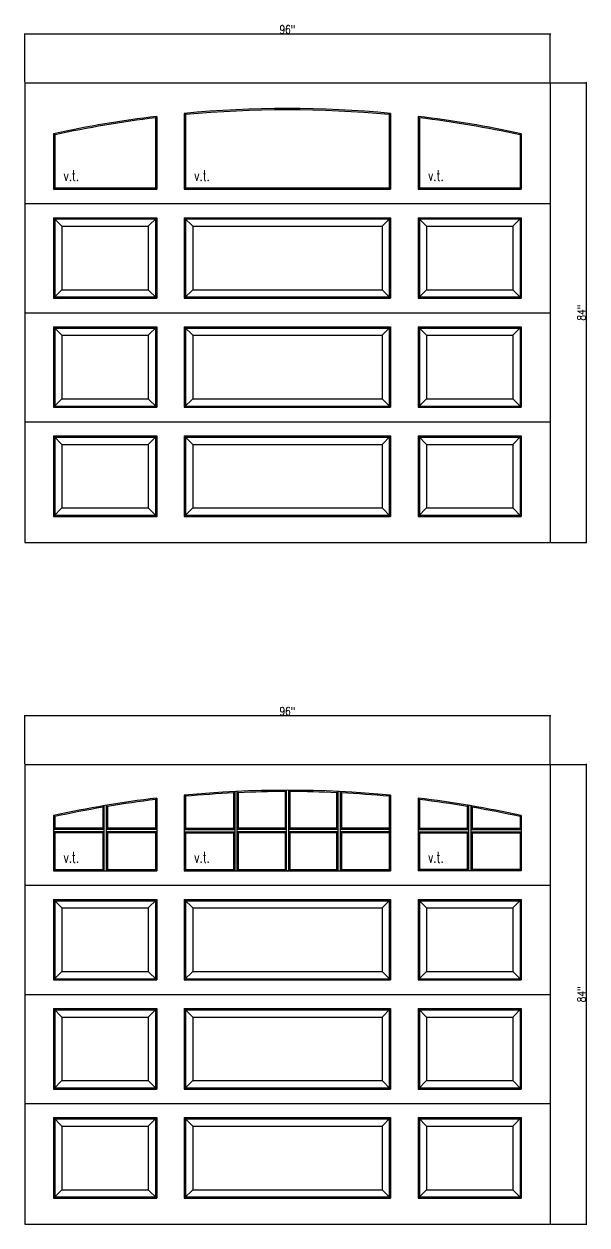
# Model space of a CAD drawing. Header units: inches. Extents: x 1985 to 11287, y 379 to 3234.
# Drawn here: x 8906.3 to 9009.1, y 2476.2 to 2695.7 of the extents above; entities that cross this region are included whole.
import ezdxf

# ---------------------------------------------------------------- set-up
doc = ezdxf.new("R2010")
doc.units = ezdxf.units.IN
doc.header["$MEASUREMENT"] = 0
doc.layers.get('0').update_dxf_attribs({"linetype": 'CONTINUOUS'})
doc.layers.get('Defpoints').update_dxf_attribs({"linetype": 'CONTINUOUS'})
doc.layers.add('COTE1-1 99', color=7, linetype='CONTINUOUS')
doc.layers.add('elevation 99', color=7, linetype='CONTINUOUS')
doc.styles.get("Standard").update_dxf_attribs({"font": 'txt.shx', "width": 0.8})
doc.dimstyles.new('Elevation', dxfattribs={"dimscale": 2, "dimtxt": 0.75, "dimasz": 0.0625, "dimexe": 0.0625, "dimexo": 0.0625, "dimgap": 0.0625, "dimtad": 1, "dimdec": 5, "dimzin": 0, "dimdsep": 46, "dimlunit": 5, "dimtxsty": 'Standard', "dimblk1": 'OBLIQUE', "dimblk2": 'OBLIQUE', "dimsah": 1, "dimcen": 2, "dimdle": 0.0625, "dimclrd": 1, "dimclre": 1, "dimadec": 1, "dimazin": 0, "dimtfac": 0.375, "dimtdec": 5, "dimtmove": 0, "dimatfit": 3, "dimldrblk": 'OBLIQUE', "dimfxl": 1, "dimfrac": 2, "dimtolj": 1, "dimtzin": 0, "dimarcsym": 0})

# ---------------------------------------------------------------- blocks, each defined once
blk = doc.blocks.new('_OBLIQUE')
at = {"color": 0, "linetype": 'ByBlock'}
blk.add_line((-0.5, -0.5), (0.5, 0.5), dxfattribs=at)
blk = doc.blocks.new('*D36')
at = {"layer": 'COTE1-1 99', "color": 1, "lineweight": -2, "transparency": 16777216}
for p, q in [((9002.51, 2693.81), (8906.26, 2693.81)), ((8906.38, 2685.05), (8906.38, 2693.93)), ((9002.38, 2685.05), (9002.38, 2693.93))]:
    blk.add_line(p, q, dxfattribs=at)
at = {"layer": 'Defpoints', "color": 0, "transparency": 16777216}
for p in [(8906.38, 2693.81), (8906.38, 2684.93), (9002.38, 2684.93)]:
    blk.add_point(p, dxfattribs=at)
at = {"layer": 'COTE1-1 99', "color": 1, "lineweight": -2, "transparency": 16777216, "xscale": 0.125, "yscale": 0.125, "zscale": 0.125, "rotation": 180}
blk.add_blockref('_OBLIQUE', (8906.38, 2693.81), dxfattribs=at)
at = {"layer": 'COTE1-1 99', "color": 1, "lineweight": -2, "transparency": 16777216, "xscale": 0.125, "yscale": 0.125, "zscale": 0.125}
blk.add_blockref('_OBLIQUE', (9002.38, 2693.81), dxfattribs=at)
at = {"layer": 'COTE1-1 99', "color": 0, "transparency": 16777216, "insert": (8954.38, 2694.68), "char_height": 1.5, "attachment_point": 5}
blk.add_mtext('\\A1;96"', dxfattribs=at)
blk = doc.blocks.new('*D37')
at = {"layer": 'COTE1-1 99', "color": 1, "lineweight": -2, "transparency": 16777216}
for p, q in [((9002.51, 2569.25), (8906.26, 2569.25)), ((8906.38, 2560.49), (8906.38, 2569.37)), ((9002.38, 2560.49), (9002.38, 2569.37))]:
    blk.add_line(p, q, dxfattribs=at)
at = {"layer": 'Defpoints', "color": 0, "transparency": 16777216}
for p in [(8906.38, 2569.25), (8906.38, 2560.37), (9002.38, 2560.37)]:
    blk.add_point(p, dxfattribs=at)
at = {"layer": 'COTE1-1 99', "color": 1, "lineweight": -2, "transparency": 16777216, "xscale": 0.125, "yscale": 0.125, "zscale": 0.125, "rotation": 180}
blk.add_blockref('_OBLIQUE', (8906.38, 2569.25), dxfattribs=at)
at = {"layer": 'COTE1-1 99', "color": 1, "lineweight": -2, "transparency": 16777216, "xscale": 0.125, "yscale": 0.125, "zscale": 0.125}
blk.add_blockref('_OBLIQUE', (9002.38, 2569.25), dxfattribs=at)
at = {"layer": 'COTE1-1 99', "color": 0, "transparency": 16777216, "insert": (8954.38, 2570.12), "char_height": 1.5, "attachment_point": 5}
blk.add_mtext('\\A1;96"', dxfattribs=at)
blk = doc.blocks.new('*D39')
at = {"layer": 'COTE1-1 99', "color": 1, "lineweight": -2, "transparency": 16777216}
for p, q in [((9002.51, 2684.93), (9009.12, 2684.93)), ((9008.99, 2685.05), (9008.99, 2600.8)), ((9002.51, 2600.93), (9009.12, 2600.93))]:
    blk.add_line(p, q, dxfattribs=at)
at = {"layer": 'Defpoints', "color": 0, "transparency": 16777216}
for p in [(9002.38, 2684.93), (9002.38, 2600.93), (9008.99, 2600.93)]:
    blk.add_point(p, dxfattribs=at)
at = {"layer": 'COTE1-1 99', "color": 1, "lineweight": -2, "transparency": 16777216, "xscale": 0.125, "yscale": 0.125, "zscale": 0.125}
for p, rotation in [((9008.99, 2684.93), 90), ((9008.99, 2600.93), 270)]:
    blk.add_blockref('_OBLIQUE', p, dxfattribs=dict(at, rotation=rotation))
at = {"layer": 'COTE1-1 99', "color": 0, "transparency": 16777216, "insert": (9008.12, 2642.93), "char_height": 1.5, "attachment_point": 5, "rotation": 90}
blk.add_mtext('\\A1;84"', dxfattribs=at)
blk = doc.blocks.new('*D40')
at = {"layer": 'COTE1-1 99', "color": 1, "lineweight": -2, "transparency": 16777216}
for p, q in [((9002.51, 2560.37), (9009.12, 2560.37)), ((9008.99, 2560.49), (9008.99, 2476.24)), ((9002.51, 2476.37), (9009.12, 2476.37))]:
    blk.add_line(p, q, dxfattribs=at)
at = {"layer": 'Defpoints', "color": 0, "transparency": 16777216}
for p in [(9002.38, 2560.37), (9002.38, 2476.37), (9008.99, 2476.37)]:
    blk.add_point(p, dxfattribs=at)
at = {"layer": 'COTE1-1 99', "color": 1, "lineweight": -2, "transparency": 16777216, "xscale": 0.125, "yscale": 0.125, "zscale": 0.125}
for p, rotation in [((9008.99, 2560.37), 90), ((9008.99, 2476.37), 270)]:
    blk.add_blockref('_OBLIQUE', p, dxfattribs=dict(at, rotation=rotation))
at = {"layer": 'COTE1-1 99', "color": 0, "transparency": 16777216, "insert": (9008.12, 2518.37), "char_height": 1.5, "attachment_point": 5, "rotation": 90}
blk.add_mtext('\\A1;84"', dxfattribs=at)

msp = doc.modelspace()

# ---------------------------------------------------------------- linework, layer by layer
at = {"layer": 'elevation 99'}
for p, q in [((8906.380675, 2684.928909), (9002.380675, 2684.928909)), ((8906.380675, 2684.928909), (8906.380675, 2600.928909)), ((8911.880675, 2684.928909), (8951.630675, 2684.928909)), ((8957.130675, 2684.928909), (8996.880675, 2684.928909)), ((9002.380675, 2684.928909), (9002.380675, 2600.928909)), ((8935.531075, 2679.33525), (8935.531075, 2665.508409)), ((8935.764075, 2679.12249), (8935.531075, 2679.33525)), ((8972.997275, 2679.12249), (8973.230275, 2679.33525)), ((8973.230275, 2679.33525), (8973.230275, 2665.508409)), ((8930.264075, 2678.531122), (8930.497075, 2678.79495)), ((8930.264075, 2678.532109), (8930.264075, 2665.741409)), ((8930.497075, 2678.79495), (8930.497075, 2665.508409)), ((8935.764075, 2679.12313), (8935.764075, 2665.741409)), ((8972.997275, 2679.12313), (8972.997275, 2665.741409)), ((8978.264275, 2678.79495), (8978.264275, 2665.508409)), ((8978.264275, 2678.79495), (8978.497275, 2678.531122)), ((8978.497275, 2678.532109), (8978.497275, 2665.741409)), ((8911.647675, 2675.611359), (8911.647675, 2665.508409)), ((8911.647675, 2675.611359), (8911.880675, 2675.423162)), ((8911.880675, 2675.423162), (8911.880675, 2665.741409)), ((8996.880675, 2675.423162), (8997.113675, 2675.611359)), ((8996.880675, 2675.423673), (8996.880675, 2665.741409)), ((8997.113675, 2675.611359), (8997.113675, 2665.508409)), ((8911.647675, 2665.508409), (8911.880675, 2665.741409)), ((8911.647675, 2665.508409), (8930.497075, 2665.508409)), ((8911.880675, 2665.741409), (8930.264075, 2665.741409)), ((8930.497075, 2665.508409), (8930.264075, 2665.741409)), ((8935.531075, 2665.508409), (8935.764075, 2665.741409)), ((8935.531075, 2665.508409), (8973.230275, 2665.508409)), ((8935.764075, 2665.741409), (8972.997275, 2665.741409)), ((8973.230275, 2665.508409), (8972.997275, 2665.741409)), ((8978.264275, 2665.508409), (8978.497275, 2665.741409)), ((8978.264275, 2665.508409), (8997.113675, 2665.508409)), ((8978.497275, 2665.741409), (8996.880675, 2665.741409)), ((8997.113675, 2665.508409), (8996.880675, 2665.741409)), ((8906.380675, 2662.866409), (9002.380675, 2662.866409)), ((8911.647675, 2660.286909), (8930.497075, 2660.286909)), ((8911.647675, 2660.286909), (8913.193175, 2658.741409)), ((8911.647675, 2660.286909), (8911.647675, 2645.570859)), ((8911.880675, 2660.053909), (8930.264075, 2660.053909)), ((8911.880675, 2660.053909), (8911.880675, 2645.803859)), ((8930.497075, 2660.286909), (8928.951575, 2658.741409)), ((8930.264075, 2660.053909), (8930.264075, 2645.803859)), ((8930.497075, 2660.286909), (8930.497075, 2645.570859)), ((8935.531075, 2660.286909), (8973.230275, 2660.286909)), ((8935.531075, 2660.286909), (8935.531075, 2645.570859)), ((8935.531075, 2660.286909), (8937.076575, 2658.741409)), ((8935.764075, 2660.053909), (8972.997275, 2660.053909)), ((8935.764075, 2660.053909), (8935.764075, 2645.803859)), ((8973.230275, 2660.286909), (8971.684775, 2658.741409)), ((8972.997275, 2660.053909), (8972.997275, 2645.803859)), ((8973.230275, 2660.286909), (8973.230275, 2645.570859)), ((8978.264275, 2660.286909), (8997.113675, 2660.286909)), ((8978.264275, 2660.286909), (8979.809775, 2658.741409)), ((8978.264275, 2660.286909), (8978.264275, 2645.570859)), ((8978.497275, 2660.053909), (8996.880675, 2660.053909)), ((8978.497275, 2660.053909), (8978.497275, 2645.803859)), ((8997.113675, 2660.286909), (8995.568175, 2658.741409)), ((8996.880675, 2660.053909), (8996.880675, 2645.803859)), ((8997.113675, 2660.286909), (8997.113675, 2645.570859)), ((8913.193175, 2658.741409), (8928.951575, 2658.741409)), ((8913.193175, 2658.741409), (8913.193175, 2647.116359)), ((8928.951575, 2658.741409), (8928.951575, 2647.116359)), ((8937.076575, 2658.741409), (8971.684775, 2658.741409)), ((8937.076575, 2658.741409), (8937.076575, 2647.116359)), ((8971.684775, 2658.741409), (8971.684775, 2647.116359)), ((8979.809775, 2658.741409), (8995.568175, 2658.741409)), ((8979.809775, 2658.741409), (8979.809775, 2647.116359)), ((8995.568175, 2658.741409), (8995.568175, 2647.116359)), ((8911.647675, 2645.570859), (8913.193175, 2647.116359)), ((8913.193175, 2647.116359), (8928.951575, 2647.116359)), ((8930.497075, 2645.570859), (8928.951575, 2647.116359)), ((8935.531075, 2645.570859), (8937.076575, 2647.116359)), ((8937.076575, 2647.116359), (8971.684775, 2647.116359)), ((8973.230275, 2645.570859), (8971.684775, 2647.116359)), ((8978.264275, 2645.570859), (8979.809775, 2647.116359)), ((8979.809775, 2647.116359), (8995.568175, 2647.116359)), ((8997.113675, 2645.570859), (8995.568175, 2647.116359)), ((8911.647675, 2645.570859), (8930.497075, 2645.570859)), ((8911.880675, 2645.803859), (8930.264075, 2645.803859)), ((8935.531075, 2645.570859), (8973.230275, 2645.570859)), ((8935.764075, 2645.803859), (8972.997275, 2645.803859)), ((8978.264275, 2645.570859), (8997.113675, 2645.570859)), ((8978.497275, 2645.803859), (8996.880675, 2645.803859)), ((8906.380675, 2642.928909), (9002.380675, 2642.928909)), ((8911.647675, 2640.349409), (8930.497075, 2640.349409)), ((8911.647675, 2640.349409), (8911.647675, 2625.633359)), ((8911.647675, 2640.349409), (8913.193175, 2638.803909)), ((8911.880675, 2640.116409), (8930.264075, 2640.116409)), ((8911.880675, 2640.116409), (8911.880675, 2625.866359)), ((8930.497075, 2640.349409), (8928.951575, 2638.803909)), ((8930.264075, 2640.116409), (8930.264075, 2625.866359)), ((8930.497075, 2640.349409), (8930.497075, 2625.633359)), ((8935.531075, 2640.349409), (8935.531075, 2625.633359)), ((8935.531075, 2640.349409), (8973.230275, 2640.349409)), ((8935.531075, 2640.349409), (8937.076575, 2638.803909)), ((8935.764075, 2640.116409), (8935.764075, 2625.866359)), ((8935.764075, 2640.116409), (8972.997275, 2640.116409)), ((8973.230275, 2640.349409), (8971.684775, 2638.803909)), ((8972.997275, 2640.116409), (8972.997275, 2625.866359)), ((8973.230275, 2640.349409), (8973.230275, 2625.633359)), ((8978.264275, 2640.349409), (8978.264275, 2625.633359)), ((8978.264275, 2640.349409), (8997.113675, 2640.349409)), ((8978.264275, 2640.349409), (8979.809775, 2638.803909)), ((8978.497275, 2640.116409), (8978.497275, 2625.866359)), ((8978.497275, 2640.116409), (8996.880675, 2640.116409)), ((8997.113675, 2640.349409), (8995.568175, 2638.803909)), ((8996.880675, 2640.116409), (8996.880675, 2625.866359)), ((8997.113675, 2640.349409), (8997.113675, 2625.633359)), ((8913.193175, 2638.803909), (8928.951575, 2638.803909)), ((8913.193175, 2638.803909), (8913.193175, 2627.178859)), ((8928.951575, 2638.803909), (8928.951575, 2627.178859)), ((8937.076575, 2638.803909), (8937.076575, 2627.178859)), ((8937.076575, 2638.803909), (8971.684775, 2638.803909)), ((8971.684775, 2638.803909), (8971.684775, 2627.178859)), ((8979.809775, 2638.803909), (8979.809775, 2627.178859)), ((8979.809775, 2638.803909), (8995.568175, 2638.803909)), ((8995.568175, 2638.803909), (8995.568175, 2627.178859)), ((8911.647675, 2625.633359), (8913.193175, 2627.178859)), ((8913.193175, 2627.178859), (8928.951575, 2627.178859)), ((8930.497075, 2625.633359), (8928.951575, 2627.178859)), ((8935.531075, 2625.633359), (8937.076575, 2627.178859)), ((8937.076575, 2627.178859), (8971.684775, 2627.178859)), ((8973.230275, 2625.633359), (8971.684775, 2627.178859)), ((8978.264275, 2625.633359), (8979.809775, 2627.178859)), ((8979.809775, 2627.178859), (8995.568175, 2627.178859)), ((8997.113675, 2625.633359), (8995.568175, 2627.178859)), ((8911.647675, 2625.633359), (8930.497075, 2625.633359)), ((8911.880675, 2625.866359), (8930.264075, 2625.866359)), ((8935.531075, 2625.633359), (8973.230275, 2625.633359)), ((8935.764075, 2625.866359), (8972.997275, 2625.866359)), ((8978.264275, 2625.633359), (8997.113675, 2625.633359)), ((8978.497275, 2625.866359), (8996.880675, 2625.866359)), ((8906.380675, 2622.991409), (9002.380675, 2622.991409)), ((8911.647675, 2620.411959), (8930.497075, 2620.411959)), ((8911.647675, 2620.411959), (8911.647675, 2605.695909)), ((8911.647675, 2620.411959), (8913.193175, 2618.866459)), ((8911.880675, 2620.178959), (8930.264075, 2620.178959)), ((8911.880675, 2620.178959), (8911.880675, 2605.928909)), ((8930.497075, 2620.411959), (8928.951575, 2618.866459)), ((8930.264075, 2620.178959), (8930.264075, 2605.928909)), ((8930.497075, 2620.411959), (8930.497075, 2605.695909)), ((8935.531075, 2620.411959), (8973.230275, 2620.411959)), ((8935.531075, 2620.411959), (8935.531075, 2605.695909)), ((8935.531075, 2620.411959), (8937.076575, 2618.866459)), ((8935.764075, 2620.178959), (8972.997275, 2620.178959)), ((8935.764075, 2620.178959), (8935.764075, 2605.928909)), ((8973.230275, 2620.411959), (8971.684775, 2618.866459)), ((8972.997275, 2620.178959), (8972.997275, 2605.928909)), ((8973.230275, 2620.411959), (8973.230275, 2605.695909)), ((8978.264275, 2620.411959), (8978.264275, 2605.695909)), ((8978.264275, 2620.411959), (8997.113675, 2620.411959)), ((8978.264275, 2620.411959), (8979.809775, 2618.866459)), ((8978.497275, 2620.178959), (8978.497275, 2605.928909)), ((8978.497275, 2620.178959), (8996.880675, 2620.178959)), ((8997.113675, 2620.411959), (8995.568175, 2618.866459)), ((8996.880675, 2620.178959), (8996.880675, 2605.928909)), ((8997.113675, 2620.411959), (8997.113675, 2605.695909)), ((8913.193175, 2618.866459), (8928.951575, 2618.866459)), ((8913.193175, 2618.866459), (8913.193175, 2607.241409)), ((8928.951575, 2618.866459), (8928.951575, 2607.241409)), ((8937.076575, 2618.866459), (8971.684775, 2618.866459)), ((8937.076575, 2618.866459), (8937.076575, 2607.241409)), ((8971.684775, 2618.866459), (8971.684775, 2607.241409)), ((8979.809775, 2618.866459), (8979.809775, 2607.241409)), ((8979.809775, 2618.866459), (8995.568175, 2618.866459)), ((8995.568175, 2618.866459), (8995.568175, 2607.241409)), ((8911.647675, 2605.695909), (8913.193175, 2607.241409)), ((8913.193175, 2607.241409), (8928.951575, 2607.241409)), ((8930.497075, 2605.695909), (8928.951575, 2607.241409)), ((8935.531075, 2605.695909), (8937.076575, 2607.241409)), ((8937.076575, 2607.241409), (8971.684775, 2607.241409)), ((8973.230275, 2605.695909), (8971.684775, 2607.241409)), ((8978.264275, 2605.695909), (8979.809775, 2607.241409)), ((8979.809775, 2607.241409), (8995.568175, 2607.241409)), ((8997.113675, 2605.695909), (8995.568175, 2607.241409)), ((8911.647675, 2605.695909), (8930.497075, 2605.695909)), ((8911.880675, 2605.928909), (8930.264075, 2605.928909)), ((8935.531075, 2605.695909), (8973.230275, 2605.695909)), ((8935.764075, 2605.928909), (8972.997275, 2605.928909)), ((8978.264275, 2605.695909), (8997.113675, 2605.695909)), ((8978.497275, 2605.928909), (8996.880675, 2605.928909)), ((8906.380675, 2600.928909), (9002.380675, 2600.928909)), ((8906.380675, 2560.366389), (9002.380675, 2560.366389)), ((8906.380675, 2560.366389), (8906.380675, 2476.366389)), ((8911.880675, 2560.366389), (8951.630675, 2560.366389)), ((8957.130675, 2560.366389), (8996.880675, 2560.366389)), ((9002.380675, 2560.366389), (9002.380675, 2476.366389)), ((8930.264075, 2553.968601), (8930.497075, 2554.23243)), ((8930.497075, 2554.23243), (8930.497075, 2540.945889)), ((8935.531075, 2554.77273), (8935.531075, 2540.945889)), ((8935.764075, 2554.559969), (8935.531075, 2554.77273)), ((8935.764075, 2554.560609), (8935.764075, 2548.741389)), ((8944.518375, 2555.185628), (8944.751375, 2555.430266)), ((8944.518375, 2555.185628), (8944.518375, 2548.741389)), ((8944.751375, 2555.430266), (8944.751375, 2540.945889)), ((8945.160375, 2555.449539), (8945.160375, 2540.945889)), ((8945.160375, 2555.449539), (8945.393375, 2555.226908)), ((8945.393375, 2555.226908), (8945.393375, 2548.741389)), ((8953.943175, 2555.42846), (8954.176175, 2555.66146)), ((8953.943175, 2555.42846), (8953.943175, 2548.741389)), ((8954.176175, 2555.661834), (8954.176175, 2540.945889)), ((8954.585175, 2555.661834), (8954.585175, 2540.945889)), ((8954.585175, 2555.661834), (8954.818175, 2555.42846)), ((8954.818175, 2555.42846), (8954.818175, 2548.741389)), ((8963.367975, 2555.226908), (8963.600975, 2555.449539)), ((8963.367975, 2555.226908), (8963.367975, 2548.741389)), ((8963.600975, 2555.449539), (8963.600975, 2540.945889)), ((8964.009975, 2555.430266), (8964.009975, 2540.945889)), ((8964.009975, 2555.430266), (8964.242975, 2555.185628)), ((8964.242975, 2555.185628), (8964.242975, 2548.741389)), ((8972.997275, 2554.559969), (8973.230275, 2554.77273)), ((8972.997275, 2554.560609), (8972.997275, 2541.178889)), ((8973.230275, 2554.77273), (8973.230275, 2540.945889)), ((8978.264275, 2554.23243), (8978.264275, 2540.945889)), ((8978.497275, 2553.968601), (8978.264275, 2554.23243)), ((8920.634875, 2552.561435), (8920.867875, 2552.837517)), ((8920.634875, 2552.561435), (8920.634875, 2548.741389)), ((8920.867875, 2552.837517), (8920.867875, 2540.945889)), ((8921.276875, 2552.906514), (8921.276875, 2540.945889)), ((8921.276875, 2552.906514), (8921.509875, 2552.709223)), ((8921.509875, 2552.709223), (8921.509875, 2548.741389)), ((8930.264075, 2553.969589), (8930.264075, 2548.741439)), ((8978.497275, 2553.969589), (8978.497275, 2548.741439)), ((8987.484475, 2552.906514), (8987.251475, 2552.709223)), ((8987.251475, 2552.709223), (8987.251475, 2548.741389)), ((8987.484475, 2552.906514), (8987.484475, 2540.945889)), ((8987.893475, 2552.837517), (8987.893475, 2540.945889)), ((8988.126475, 2552.561435), (8987.893475, 2552.837517)), ((8988.126475, 2552.561435), (8988.126475, 2548.741389)), ((8911.647675, 2551.048838), (8911.647675, 2540.945889)), ((8911.647675, 2551.048838), (8911.880675, 2550.860642)), ((8911.880675, 2550.860642), (8911.880675, 2548.741439)), ((8997.113675, 2551.048838), (8996.880675, 2550.860642)), ((8996.880675, 2550.860642), (8996.880675, 2548.741439)), ((8997.113675, 2551.048838), (8997.113675, 2540.945889)), ((8911.880675, 2548.741439), (8911.647675, 2548.508439)), ((8918.973341, 2548.508389), (8911.647675, 2548.508439)), ((8911.880675, 2547.866439), (8911.647675, 2548.099439)), ((8918.973341, 2548.099389), (8911.647675, 2548.099439)), ((8918.740341, 2548.741389), (8911.880675, 2548.741439)), ((8918.740341, 2547.866389), (8911.880675, 2547.866439)), ((8911.880675, 2547.866439), (8911.880675, 2541.178889)), ((8920.867875, 2548.508389), (8917.460175, 2548.508439)), ((8920.867875, 2548.099389), (8917.460175, 2548.099439)), ((8920.634875, 2548.741389), (8918.740341, 2548.741389)), ((8920.634875, 2547.866389), (8918.740341, 2547.866389)), ((8920.867875, 2548.508389), (8920.634875, 2548.741389)), ((8920.634875, 2547.866389), (8920.867875, 2548.099389)), ((8920.634875, 2547.866389), (8920.634875, 2541.178889)), ((8921.276875, 2548.508389), (8921.509875, 2548.741389)), ((8930.497075, 2548.508439), (8921.276875, 2548.508389)), ((8930.497075, 2548.099439), (8921.276875, 2548.099389)), ((8921.509875, 2547.866389), (8921.276875, 2548.099389)), ((8930.264075, 2548.741439), (8921.509875, 2548.741389)), ((8930.264075, 2547.866439), (8921.509875, 2547.866389)), ((8921.509875, 2547.866389), (8921.509875, 2541.178889)), ((8930.497075, 2548.508439), (8930.264075, 2548.741439)), ((8930.264075, 2547.866439), (8930.497075, 2548.099439)), ((8930.264075, 2547.866439), (8930.264075, 2541.178889)), ((8935.764075, 2548.741389), (8935.531075, 2548.508389)), ((8935.531075, 2548.508389), (8944.751375, 2548.508389)), ((8935.531075, 2548.099389), (8944.751375, 2548.099389)), ((8935.531075, 2548.099389), (8935.764075, 2547.866389)), ((8935.764075, 2548.741389), (8944.518375, 2548.741389)), ((8935.764075, 2547.866389), (8935.764075, 2541.178889)), ((8935.764075, 2547.866389), (8944.518375, 2547.866389)), ((8944.751375, 2548.508389), (8944.518375, 2548.741389)), ((8944.518375, 2547.866389), (8944.751375, 2548.099389)), ((8944.518375, 2547.866389), (8944.518375, 2541.178889)), ((8945.393375, 2548.741389), (8945.160375, 2548.508389)), ((8945.160375, 2548.508389), (8945.393375, 2548.741389)), ((8952.281641, 2548.508389), (8945.160375, 2548.508389)), ((8945.393375, 2547.866389), (8945.160375, 2548.099389)), ((8952.281641, 2548.099389), (8945.160375, 2548.099389)), ((8945.393375, 2547.866389), (8945.160375, 2548.099389)), ((8952.048641, 2548.741389), (8945.393375, 2548.741389)), ((8952.048641, 2547.866389), (8945.393375, 2547.866389)), ((8945.393375, 2547.866389), (8945.393375, 2541.178889)), ((8954.176175, 2548.508389), (8951.815641, 2548.508389)), ((8954.176175, 2548.099389), (8951.815641, 2548.099389)), ((8953.943175, 2548.741389), (8952.048641, 2548.741389)), ((8953.943175, 2547.866389), (8952.048641, 2547.866389)), ((8954.176175, 2548.508389), (8953.943175, 2548.741389)), ((8953.943175, 2547.866389), (8954.176175, 2548.099389)), ((8953.943175, 2547.866389), (8953.943175, 2541.178889)), ((8954.585175, 2548.508389), (8954.818175, 2548.741389)), ((8963.600975, 2548.508389), (8954.585175, 2548.508389)), ((8963.600975, 2548.099389), (8954.585175, 2548.099389)), ((8954.818175, 2547.866389), (8954.585175, 2548.099389)), ((8963.367975, 2548.741389), (8954.818175, 2548.741389)), ((8963.367975, 2547.866389), (8954.818175, 2547.866389)), ((8954.818175, 2547.866389), (8954.818175, 2541.178889)), ((8963.600975, 2548.508389), (8963.367975, 2548.741389)), ((8963.367975, 2547.866389), (8963.600975, 2548.099389)), ((8963.367975, 2547.866389), (8963.367975, 2541.178889)), ((8964.009975, 2548.508389), (8964.242975, 2548.741389)), ((8973.230275, 2548.508389), (8964.009975, 2548.508389)), ((8973.230275, 2548.099389), (8964.009975, 2548.099389)), ((8964.242975, 2547.866389), (8964.009975, 2548.099389)), ((8972.997275, 2548.741389), (8964.242975, 2548.741389)), ((8972.997275, 2547.866389), (8964.242975, 2547.866389)), ((8964.242975, 2547.866389), (8964.242975, 2541.178889)), ((8972.997275, 2548.741389), (8973.230275, 2548.508389)), ((8973.230275, 2548.099389), (8972.997275, 2547.866389)), ((8978.264275, 2548.508439), (8978.497275, 2548.741439)), ((8978.264275, 2548.508439), (8987.484475, 2548.508389)), ((8978.264275, 2548.099439), (8987.484475, 2548.099389)), ((8978.497275, 2547.866439), (8978.264275, 2548.099439)), ((8978.497275, 2548.741439), (8987.251475, 2548.741389)), ((8978.497275, 2547.866439), (8987.251475, 2547.866389)), ((8978.497275, 2547.866439), (8978.497275, 2541.178889)), ((8987.484475, 2548.508389), (8987.251475, 2548.741389)), ((8987.251475, 2547.866389), (8987.484475, 2548.099389)), ((8987.251475, 2547.866389), (8987.251475, 2541.178889)), ((8987.893475, 2548.508389), (8988.126475, 2548.741389)), ((8987.893475, 2548.508389), (8991.301175, 2548.508439)), ((8987.893475, 2548.099389), (8991.301175, 2548.099439)), ((8988.126475, 2547.866389), (8987.893475, 2548.099389)), ((8988.126475, 2548.741389), (8990.021008, 2548.741389)), ((8988.126475, 2547.866389), (8990.021008, 2547.866389)), ((8988.126475, 2547.866389), (8988.126475, 2541.178889)), ((8989.788008, 2548.508389), (8997.113675, 2548.508439)), ((8989.788008, 2548.099389), (8997.113675, 2548.099439)), ((8990.021008, 2548.741389), (8996.880675, 2548.741439)), ((8990.021008, 2547.866389), (8996.880675, 2547.866439)), ((8996.880675, 2548.741439), (8997.113675, 2548.508439)), ((8996.880675, 2547.866439), (8997.113675, 2548.099439)), ((8996.880675, 2547.866439), (8996.880675, 2541.178889)), ((8911.647675, 2540.945889), (8911.880675, 2541.178889)), ((8911.880675, 2541.178889), (8920.634875, 2541.178889)), ((8920.634875, 2541.178889), (8920.867875, 2540.945889)), ((8921.509875, 2541.178889), (8921.276875, 2540.945889)), ((8921.509875, 2541.178889), (8930.264075, 2541.178889)), ((8930.497075, 2540.945889), (8930.264075, 2541.178889)), ((8935.531075, 2540.945889), (8935.764075, 2541.178889)), ((8935.764075, 2541.178889), (8944.518375, 2541.178889)), ((8944.518375, 2541.178889), (8944.751375, 2540.945889)), ((8945.393375, 2541.178889), (8945.160375, 2540.945889)), ((8945.393375, 2541.178889), (8953.943175, 2541.178889)), ((8953.943175, 2541.178889), (8954.176175, 2540.945889)), ((8954.818175, 2541.178889), (8954.585175, 2540.945889)), ((8954.818175, 2541.178889), (8963.367975, 2541.178889)), ((8963.367975, 2541.178889), (8963.600975, 2540.945889)), ((8964.242975, 2541.178889), (8964.009975, 2540.945889)), ((8964.242975, 2541.178889), (8972.997275, 2541.178889)), ((8973.230275, 2540.945889), (8972.997275, 2541.178889)), ((8978.264275, 2540.945889), (8978.497275, 2541.178889)), ((8987.251475, 2541.178889), (8978.497275, 2541.178889)), ((8987.251475, 2541.178889), (8987.484475, 2540.945889)), ((8988.126475, 2541.178889), (8987.893475, 2540.945889)), ((8996.880675, 2541.178889), (8988.126475, 2541.178889)), ((8997.113675, 2540.945889), (8996.880675, 2541.178889)), ((8911.647675, 2540.945889), (8930.497075, 2540.945889)), ((8920.867875, 2540.945889), (8921.276875, 2540.945889)), ((8935.531075, 2540.945889), (8973.230275, 2540.945889)), ((8944.751375, 2540.945889), (8945.160375, 2540.945889)), ((8954.176175, 2540.945889), (8954.585175, 2540.945889)), ((8963.600975, 2540.945889), (8964.009975, 2540.945889)), ((8997.113675, 2540.945889), (8978.264275, 2540.945889)), ((8987.893475, 2540.945889), (8987.484475, 2540.945889)), ((8906.380675, 2538.303889), (9002.380675, 2538.303889)), ((8911.647675, 2535.724389), (8930.497075, 2535.724389)), ((8911.647675, 2535.724389), (8913.193175, 2534.178889)), ((8911.647675, 2535.724389), (8911.647675, 2521.008339)), ((8911.880675, 2535.491389), (8930.264075, 2535.491389)), ((8911.880675, 2535.491389), (8911.880675, 2521.241339)), ((8930.497075, 2535.724389), (8928.951575, 2534.178889)), ((8930.264075, 2535.491389), (8930.264075, 2521.241339)), ((8930.497075, 2535.724389), (8930.497075, 2521.008339)), ((8935.531075, 2535.724389), (8973.230275, 2535.724389)), ((8935.531075, 2535.724389), (8935.531075, 2521.008339)), ((8935.531075, 2535.724389), (8937.076575, 2534.178889)), ((8935.764075, 2535.491389), (8972.997275, 2535.491389)), ((8935.764075, 2535.491389), (8935.764075, 2521.241339)), ((8973.230275, 2535.724389), (8971.684775, 2534.178889)), ((8972.997275, 2535.491389), (8972.997275, 2521.241339)), ((8973.230275, 2535.724389), (8973.230275, 2521.008339)), ((8978.264275, 2535.724389), (8997.113675, 2535.724389)), ((8978.264275, 2535.724389), (8979.809775, 2534.178889)), ((8978.264275, 2535.724389), (8978.264275, 2521.008339)), ((8978.497275, 2535.491389), (8996.880675, 2535.491389)), ((8978.497275, 2535.491389), (8978.497275, 2521.241339)), ((8997.113675, 2535.724389), (8995.568175, 2534.178889)), ((8996.880675, 2535.491389), (8996.880675, 2521.241339)), ((8997.113675, 2535.724389), (8997.113675, 2521.008339)), ((8913.193175, 2534.178889), (8928.951575, 2534.178889)), ((8913.193175, 2534.178889), (8913.193175, 2522.553839)), ((8928.951575, 2534.178889), (8928.951575, 2522.553839)), ((8937.076575, 2534.178889), (8971.684775, 2534.178889)), ((8937.076575, 2534.178889), (8937.076575, 2522.553839)), ((8971.684775, 2534.178889), (8971.684775, 2522.553839)), ((8979.809775, 2534.178889), (8995.568175, 2534.178889)), ((8979.809775, 2534.178889), (8979.809775, 2522.553839)), ((8995.568175, 2534.178889), (8995.568175, 2522.553839)), ((8911.647675, 2521.008339), (8913.193175, 2522.553839)), ((8911.880675, 2521.241339), (8930.264075, 2521.241339)), ((8913.193175, 2522.553839), (8928.951575, 2522.553839)), ((8930.497075, 2521.008339), (8928.951575, 2522.553839)), ((8935.531075, 2521.008339), (8937.076575, 2522.553839)), ((8935.764075, 2521.241339), (8972.997275, 2521.241339)), ((8937.076575, 2522.553839), (8971.684775, 2522.553839)), ((8973.230275, 2521.008339), (8971.684775, 2522.553839)), ((8978.264275, 2521.008339), (8979.809775, 2522.553839)), ((8978.497275, 2521.241339), (8996.880675, 2521.241339)), ((8979.809775, 2522.553839), (8995.568175, 2522.553839)), ((8997.113675, 2521.008339), (8995.568175, 2522.553839)), ((8911.647675, 2521.008339), (8930.497075, 2521.008339)), ((8935.531075, 2521.008339), (8973.230275, 2521.008339)), ((8978.264275, 2521.008339), (8997.113675, 2521.008339)), ((8906.380675, 2518.366389), (9002.380675, 2518.366389)), ((8911.647675, 2515.786889), (8930.497075, 2515.786889)), ((8911.647675, 2515.786889), (8911.647675, 2501.070839)), ((8911.647675, 2515.786889), (8913.193175, 2514.241389)), ((8911.880675, 2515.553889), (8930.264075, 2515.553889)), ((8911.880675, 2515.553889), (8911.880675, 2501.303839)), ((8930.497075, 2515.786889), (8928.951575, 2514.241389)), ((8930.264075, 2515.553889), (8930.264075, 2501.303839)), ((8930.497075, 2515.786889), (8930.497075, 2501.070839)), ((8935.531075, 2515.786889), (8935.531075, 2501.070839)), ((8935.531075, 2515.786889), (8973.230275, 2515.786889)), ((8935.531075, 2515.786889), (8937.076575, 2514.241389)), ((8935.764075, 2515.553889), (8935.764075, 2501.303839)), ((8935.764075, 2515.553889), (8972.997275, 2515.553889)), ((8973.230275, 2515.786889), (8971.684775, 2514.241389)), ((8972.997275, 2515.553889), (8972.997275, 2501.303839)), ((8973.230275, 2515.786889), (8973.230275, 2501.070839)), ((8978.264275, 2515.786889), (8978.264275, 2501.070839)), ((8978.264275, 2515.786889), (8997.113675, 2515.786889)), ((8978.264275, 2515.786889), (8979.809775, 2514.241389)), ((8978.497275, 2515.553889), (8978.497275, 2501.303839)), ((8978.497275, 2515.553889), (8996.880675, 2515.553889)), ((8997.113675, 2515.786889), (8995.568175, 2514.241389)), ((8996.880675, 2515.553889), (8996.880675, 2501.303839)), ((8997.113675, 2515.786889), (8997.113675, 2501.070839)), ((8913.193175, 2514.241389), (8928.951575, 2514.241389)), ((8913.193175, 2514.241389), (8913.193175, 2502.616339)), ((8928.951575, 2514.241389), (8928.951575, 2502.616339)), ((8937.076575, 2514.241389), (8937.076575, 2502.616339)), ((8937.076575, 2514.241389), (8971.684775, 2514.241389)), ((8971.684775, 2514.241389), (8971.684775, 2502.616339)), ((8979.809775, 2514.241389), (8979.809775, 2502.616339)), ((8979.809775, 2514.241389), (8995.568175, 2514.241389)), ((8995.568175, 2514.241389), (8995.568175, 2502.616339)), ((8911.647675, 2501.070839), (8913.193175, 2502.616339)), ((8913.193175, 2502.616339), (8928.951575, 2502.616339)), ((8930.497075, 2501.070839), (8928.951575, 2502.616339)), ((8935.531075, 2501.070839), (8937.076575, 2502.616339)), ((8937.076575, 2502.616339), (8971.684775, 2502.616339)), ((8973.230275, 2501.070839), (8971.684775, 2502.616339)), ((8978.264275, 2501.070839), (8979.809775, 2502.616339)), ((8979.809775, 2502.616339), (8995.568175, 2502.616339)), ((8997.113675, 2501.070839), (8995.568175, 2502.616339)), ((8911.647675, 2501.070839), (8930.497075, 2501.070839)), ((8911.880675, 2501.303839), (8930.264075, 2501.303839)), ((8935.531075, 2501.070839), (8973.230275, 2501.070839)), ((8935.764075, 2501.303839), (8972.997275, 2501.303839)), ((8978.264275, 2501.070839), (8997.113675, 2501.070839)), ((8978.497275, 2501.303839), (8996.880675, 2501.303839)), ((8906.380675, 2498.428889), (9002.380675, 2498.428889)), ((8911.647675, 2495.849439), (8930.497075, 2495.849439)), ((8911.647675, 2495.849439), (8911.647675, 2481.133389)), ((8911.647675, 2495.849439), (8913.193175, 2494.303939)), ((8911.880675, 2495.616439), (8930.264075, 2495.616439)), ((8911.880675, 2495.616439), (8911.880675, 2481.366389)), ((8930.497075, 2495.849439), (8928.951575, 2494.303939)), ((8930.264075, 2495.616439), (8930.264075, 2481.366389)), ((8930.497075, 2495.849439), (8930.497075, 2481.133389)), ((8935.531075, 2495.849439), (8973.230275, 2495.849439)), ((8935.531075, 2495.849439), (8935.531075, 2481.133389)), ((8935.531075, 2495.849439), (8937.076575, 2494.303939)), ((8935.764075, 2495.616439), (8972.997275, 2495.616439)), ((8935.764075, 2495.616439), (8935.764075, 2481.366389)), ((8973.230275, 2495.849439), (8971.684775, 2494.303939)), ((8972.997275, 2495.616439), (8972.997275, 2481.366389)), ((8973.230275, 2495.849439), (8973.230275, 2481.133389)), ((8978.264275, 2495.849439), (8978.264275, 2481.133389)), ((8978.264275, 2495.849439), (8997.113675, 2495.849439)), ((8978.264275, 2495.849439), (8979.809775, 2494.303939)), ((8978.497275, 2495.616439), (8978.497275, 2481.366389)), ((8978.497275, 2495.616439), (8996.880675, 2495.616439)), ((8997.113675, 2495.849439), (8995.568175, 2494.303939)), ((8996.880675, 2495.616439), (8996.880675, 2481.366389)), ((8997.113675, 2495.849439), (8997.113675, 2481.133389)), ((8913.193175, 2494.303939), (8928.951575, 2494.303939)), ((8913.193175, 2494.303939), (8913.193175, 2482.678889)), ((8928.951575, 2494.303939), (8928.951575, 2482.678889)), ((8937.076575, 2494.303939), (8971.684775, 2494.303939)), ((8937.076575, 2494.303939), (8937.076575, 2482.678889)), ((8971.684775, 2494.303939), (8971.684775, 2482.678889)), ((8979.809775, 2494.303939), (8979.809775, 2482.678889)), ((8979.809775, 2494.303939), (8995.568175, 2494.303939)), ((8995.568175, 2494.303939), (8995.568175, 2482.678889)), ((8911.647675, 2481.133389), (8913.193175, 2482.678889)), ((8913.193175, 2482.678889), (8928.951575, 2482.678889)), ((8930.497075, 2481.133389), (8928.951575, 2482.678889)), ((8935.531075, 2481.133389), (8937.076575, 2482.678889)), ((8937.076575, 2482.678889), (8971.684775, 2482.678889)), ((8973.230275, 2481.133389), (8971.684775, 2482.678889)), ((8978.264275, 2481.133389), (8979.809775, 2482.678889)), ((8979.809775, 2482.678889), (8995.568175, 2482.678889)), ((8997.113675, 2481.133389), (8995.568175, 2482.678889)), ((8911.647675, 2481.133389), (8930.497075, 2481.133389)), ((8911.880675, 2481.366389), (8930.264075, 2481.366389)), ((8935.531075, 2481.133389), (8973.230275, 2481.133389)), ((8935.764075, 2481.366389), (8972.997275, 2481.366389)), ((8978.264275, 2481.133389), (8997.113675, 2481.133389)), ((8978.497275, 2481.366389), (8996.880675, 2481.366389)), ((8906.380675, 2476.366389), (9002.380675, 2476.366389))]:
    msp.add_line(p, q, dxfattribs=at)
for centre, radius, start, end in [((8954.380675, 2479.991459), 200.233, 84.59827257, 95.40172743), ((8954.380675, 2479.991459), 200, 84.65900514, 95.34099486), ((8954.380675, 2479.991459), 200.233, 96.85049576, 102.32263578), ((8954.380675, 2479.991459), 200, 96.92546845, 102.26904497), ((8954.380675, 2479.991459), 200.233, 77.67736422, 83.14950424), ((8954.380675, 2479.991459), 200, 77.73095503, 83.07453155), ((8954.380675, 2355.428939), 200.233, 96.85049576, 102.32263578), ((8954.380675, 2355.428939), 200.233, 84.59827257, 95.40172743), ((8954.380675, 2355.428939), 200, 92.82648711, 95.34099486), ((8954.380675, 2355.428939), 200, 90.12533462, 92.57553909), ((8954.380675, 2355.428939), 200, 87.42446091, 89.87466538), ((8954.380675, 2355.428939), 200, 84.65900514, 87.17351289), ((8954.380675, 2355.428939), 200.233, 77.67736422, 83.14950424), ((8954.380675, 2355.428939), 200, 99.71392866, 102.26904497), ((8954.380675, 2355.428939), 200, 96.92546845, 99.45970908), ((8954.380675, 2355.428939), 200, 80.54029092, 83.07453155), ((8954.380675, 2355.428939), 200, 77.73095503, 80.28607134)]:
    msp.add_arc(centre, radius, start, end, dxfattribs=at)
for p in [(8944.113108, 2540.945889), (8954.380675, 2540.945889), (8964.852741, 2540.945889)]:
    msp.add_point(p, dxfattribs=at)

# ---------------------------------------------------------------- texts
at = {"layer": 'elevation 99', "width": 0.7}
for p in [(8913.460609, 2666.986673), (8937.344009, 2666.986673), (8980.077209, 2666.986673), (8913.460609, 2542.424152), (8937.344009, 2542.424152), (8980.077209, 2542.424152)]:
    msp.add_text('v.t.', height=2, dxfattribs=at).set_placement(p)

# ---------------------------------------------------------------- dimensions: what is measured, and where the dimension line sits
at = {"layer": 'COTE1-1 99'}
for base, p1, p2, picture, middle in [((8906.380675, 2693.808853), (9002.380675, 2684.928909), (8906.380675, 2684.928909), '*D36', (8954.380675, 2693.808853)), ((8906.380675, 2569.246333), (9002.380675, 2560.366389), (8906.380675, 2560.366389), '*D37', (8954.380675, 2569.246333))]:
    dim = msp.add_linear_dim(base=base, p1=p1, p2=p2, dimstyle='Elevation', override={"dimpost": '"'}, dxfattribs=at)
    dim.commit()
    dim.dimension.update_dxf_attribs({"geometry": picture, "text_midpoint": middle, "dimtype": 160})
for base, p1, p2, picture, middle in [((9008.9924, 2600.928909), (9002.380675, 2684.928909), (9002.380675, 2600.928909), '*D39', (9008.1174, 2642.928909)), ((9008.9924, 2476.366389), (9002.380675, 2560.366389), (9002.380675, 2476.366389), '*D40', (9008.1174, 2518.366389))]:
    dim = msp.add_linear_dim(base=base, p1=p1, p2=p2, angle=90, dimstyle='Elevation', override={"dimpost": '"'}, dxfattribs=at)
    dim.commit()
    dim.dimension.update_dxf_attribs({"geometry": picture, "text_midpoint": middle})

doc.saveas('drawing.dxf')
